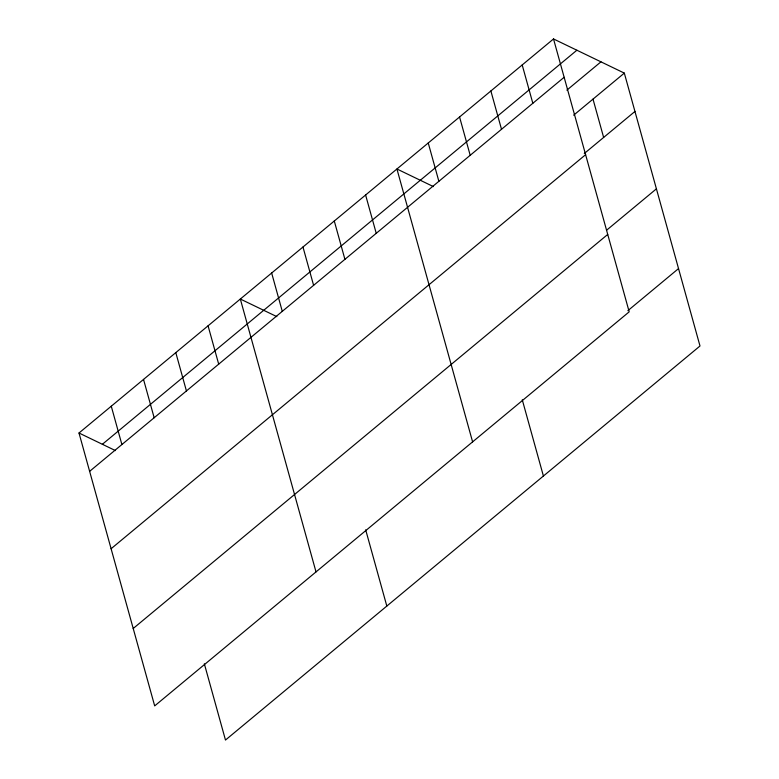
<?xml version="1.0" encoding="UTF-8"?>
<svg xmlns="http://www.w3.org/2000/svg" width="779" height="779" viewBox="0 0 779 779"><rect width="100%" height="100%" fill="white"/><g stroke="black" fill="none" stroke-linecap="round" stroke-linejoin="round"><path stroke-width="1.17" d="M553.518 38.95L629.189 311.834L154.68 705.891L79 433.007L553.518 38.95L624.32 73.109L700 345.993L225.482 740.05L204.341 663.825M102.37 444.283L576.879 50.226M89.634 471.334L564.142 77.277M566.878 90.14L600.96 61.833M573.665 115.185L624.32 73.109M584.289 153.512L634.953 111.446M111.095 548.737L585.613 154.68M606.675 230.146L656.415 188.839M133.209 628.487L607.727 234.43M627.874 310.665L678.538 268.589M433.426 186.6L396.93 168.985L472.6 441.868M276.837 316.634L240.331 299.029L316.011 571.913M79 433.007L115.496 450.613M593.004 99.118L603.637 137.445M522.203 64.959L532.826 103.286M490.877 90.968L501.51 129.295M459.561 116.977L470.195 155.303M522.271 399.802L543.411 476.027M428.246 142.985L438.869 181.312M365.604 194.993L376.238 233.33M334.288 221.002L344.922 259.339M302.973 247.011L313.606 285.348M365.682 529.837L386.822 606.072M271.657 273.02L282.28 311.347M208.071 325.826L218.695 364.153M175.801 352.624L186.434 390.951M143.531 379.412L154.164 417.748M111.27 406.21L121.894 444.546"/></g></svg>
